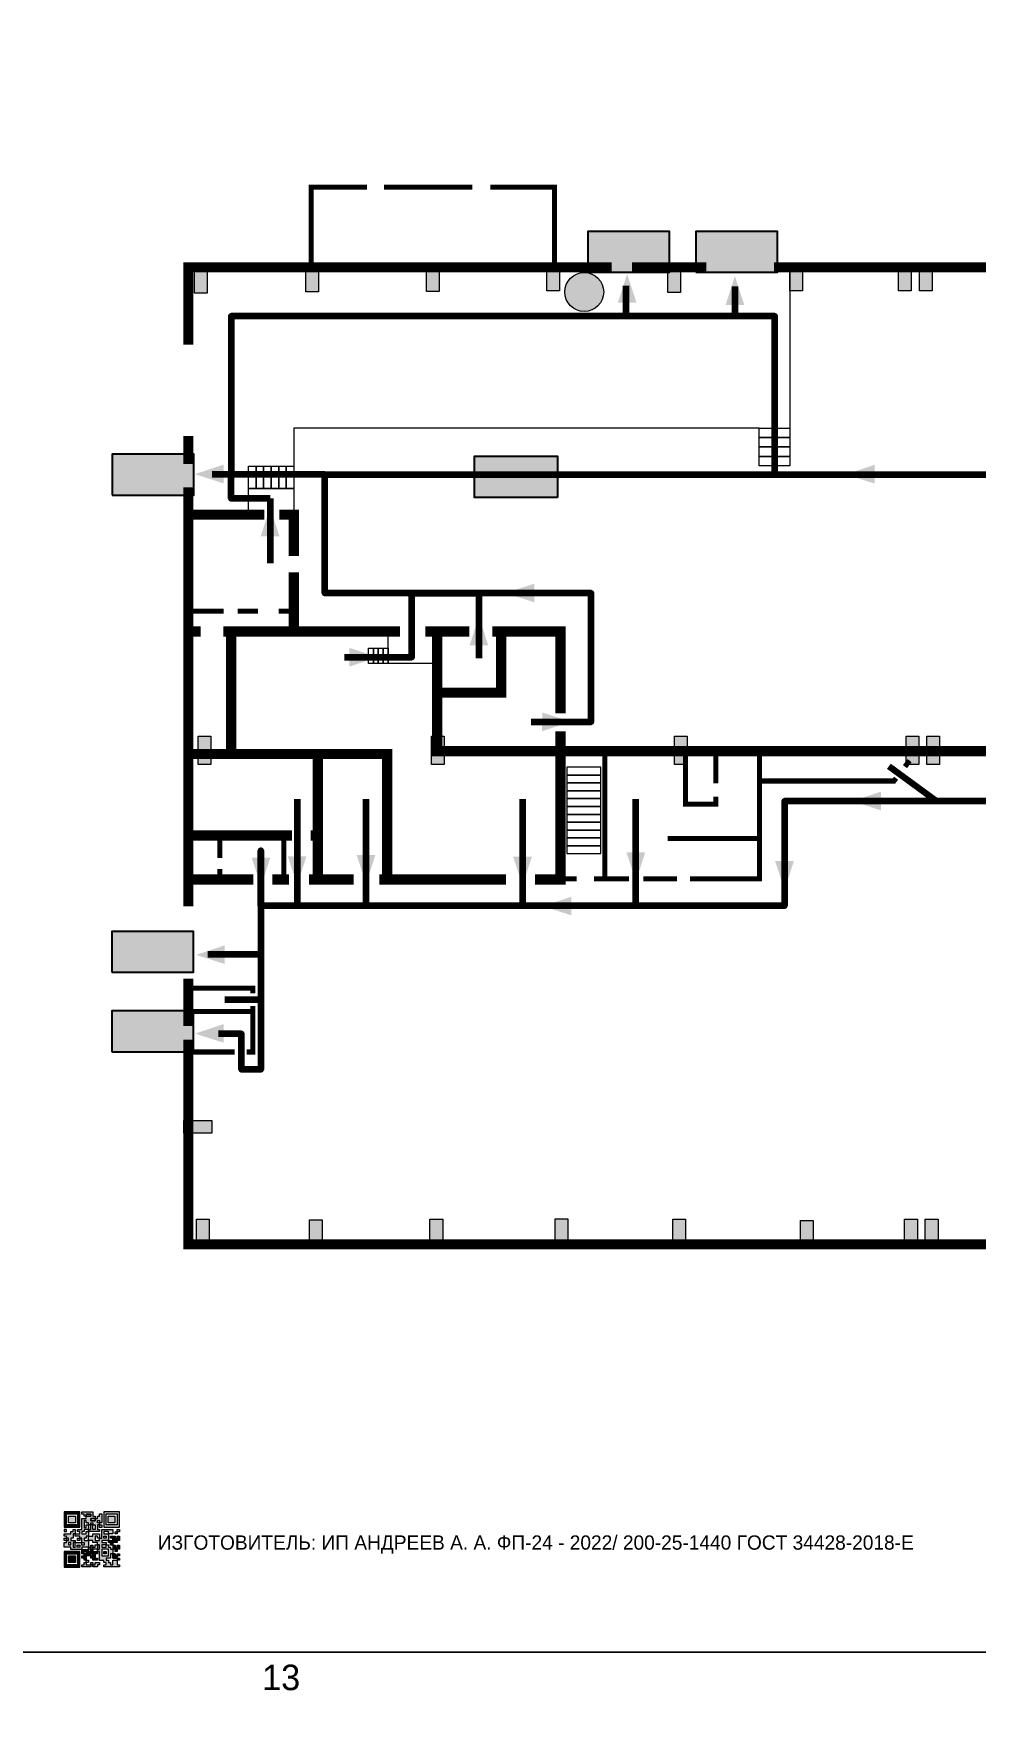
# Model space of a CAD drawing. Header units: millimetres. Extents: x 13810 to 67229, y 12374 to 21950.
# Drawn here: x 43594.5 to 43779, y 14931.7 to 15261.1 of the extents above; entities that cross this region are included whole.
import ezdxf

# ---------------------------------------------------------------- set-up
doc = ezdxf.new("R2010")
doc.units = ezdxf.units.MM
doc.layers.add('План_Штампы', color=7, linetype='Continuous')
doc.styles.add('обычный', font='arial.ttf')

# ---------------------------------------------------------------- blocks, each defined once
blk = doc.blocks.new('QR')
at = {"lineweight": 0}
h = blk.add_hatch(color=256, dxfattribs=at)
h.dxf.hatch_style = 1
h.paths.add_polyline_path([(9241.16, 2687.38), (9242.01, 2687.38), (9242.01, 2687.83), (9241.59, 2687.83), (9241.59, 2688.68), (9239.45, 2688.68), (9239.45, 2688.25), (9239.86, 2688.25), (9239.86, 2687.83), (9240.29, 2687.83), (9240.29, 2688.25), (9241.16, 2688.25), (9241.16, 2687.83), (9240.29, 2687.83), (9240.29, 2687.38), (9239.45, 2687.38), (9239.45, 2685.22), (9238.57, 2685.22), (9238.57, 2684.8), (9239.02, 2684.8), (9239.02, 2684.37), (9238.13, 2684.37), (9238.13, 2683.92), (9239.02, 2683.92), (9239.02, 2683.5), (9239.44, 2683.5), (9239.44, 2682.64), (9239.87, 2682.64), (9239.87, 2682.18), (9239.44, 2682.18), (9239.44, 2682.64), (9238.13, 2682.64), (9238.13, 2681.76), (9237.71, 2681.76), (9237.71, 2682.64), (9238.13, 2682.64), (9238.13, 2683.07), (9237.27, 2683.07), (9237.27, 2683.51), (9237.71, 2683.51), (9237.71, 2684.37), (9238.13, 2684.37), (9238.13, 2685.22), (9237.71, 2685.22), (9237.71, 2684.8), (9237.28, 2684.8), (9237.28, 2684.38), (9235.98, 2684.38), (9235.98, 2683.92), (9236.4, 2683.92), (9236.4, 2683.49), (9236.84, 2683.49), (9236.84, 2683.07), (9236.4, 2683.07), (9236.4, 2682.64), (9235.98, 2682.64), (9235.98, 2681.76), (9237.29, 2681.76), (9237.29, 2681.33), (9239.43, 2681.33), (9239.43, 2681.76), (9240.74, 2681.76), (9240.74, 2683.05), (9239.87, 2683.05), (9239.87, 2683.5), (9240.29, 2683.5), (9240.29, 2683.91), (9240.74, 2683.91), (9240.74, 2684.81), (9240.29, 2684.81), (9240.29, 2684.79), (9240.29, 2684.37), (9239.45, 2684.37), (9239.45, 2684.8), (9239.87, 2684.8), (9239.87, 2685.21), (9240.74, 2685.21), (9240.74, 2686.1), (9240.29, 2686.1), (9240.29, 2685.64), (9239.86, 2685.64), (9239.86, 2686.95), (9240.29, 2686.95), (9240.29, 2686.52), (9240.74, 2686.52), (9240.74, 2686.1), (9241.16, 2686.1), (9241.16, 2686.53), (9241.59, 2686.53), (9241.59, 2686.1), (9242.02, 2686.1), (9242.02, 2685.21), (9241.59, 2685.21), (9241.59, 2686.1), (9241.16, 2686.1), (9241.16, 2685.21), (9240.74, 2685.21), (9240.74, 2684.81), (9242.89, 2684.81), (9242.89, 2685.22), (9242.47, 2685.22), (9242.47, 2686.11), (9242.89, 2686.11), (9242.89, 2686.52), (9242.46, 2686.52), (9242.46, 2686.95), (9242.89, 2686.95), (9242.89, 2686.52), (9243.32, 2686.52), (9243.32, 2688.26), (9242.9, 2688.26), (9242.9, 2687.83), (9242.47, 2687.83), (9242.47, 2687.38), (9242.01, 2687.38), (9242.01, 2686.94), (9241.16, 2686.94)])
h.paths.add_polyline_path([(9239.02, 2682.18), (9239.02, 2681.76), (9238.54, 2681.76), (9238.54, 2682.18)], flags=16)
h.paths.add_polyline_path([(9237.27, 2682.65), (9237.27, 2682.19), (9236.83, 2682.19), (9236.83, 2682.65)], flags=16)
h = blk.add_hatch(color=256, dxfattribs=at)
h.dxf.hatch_style = 1
h.paths.add_polyline_path([(9238.15, 2687.83), (9236.83, 2687.83), (9236.83, 2686.52), (9238.15, 2686.52)], flags=0)
h.paths.add_polyline_path([(9239.01, 2685.65), (9239.01, 2688.68), (9235.98, 2688.68), (9235.98, 2685.65)])
h.paths.add_polyline_path([(9236.41, 2686.1), (9236.41, 2688.26), (9238.56, 2688.26), (9238.56, 2686.1)], flags=16)
h.paths.add_polyline_path([(9236.83, 2686.52), (9236.83, 2687.83), (9238.15, 2687.83), (9238.15, 2686.52)], flags=0)
h = blk.add_hatch(color=256, dxfattribs=at)
h.dxf.hatch_style = 1
h.paths.add_polyline_path([(9238.15, 2686.52), (9238.15, 2687.83), (9236.83, 2687.83), (9236.83, 2686.52)])
h.paths.add_polyline_path([(9245.91, 2686.52), (9245.91, 2687.83), (9244.59, 2687.83), (9244.59, 2686.52)], flags=0)
h.paths.add_polyline_path([(9246.77, 2685.65), (9246.77, 2688.68), (9243.74, 2688.68), (9243.74, 2685.65)])
h.paths.add_polyline_path([(9244.17, 2686.1), (9244.17, 2688.26), (9246.32, 2688.26), (9246.32, 2686.1)], flags=16)
h.paths.add_polyline_path([(9244.59, 2686.52), (9244.59, 2687.83), (9245.91, 2687.83), (9245.91, 2686.52)], flags=0)
h = blk.add_hatch(color=256, dxfattribs=at)
h.dxf.hatch_style = 1
h.paths.add_polyline_path([(9240.75, 2681.76), (9240.75, 2681.35), (9241.17, 2681.35), (9241.17, 2681.76)])
h.paths.add_polyline_path([(9241.6, 2682.18), (9241.17, 2682.18), (9241.17, 2681.76), (9241.6, 2681.76)])
h.paths.add_polyline_path([(9242.47, 2681.34), (9242.47, 2682.19), (9242.02, 2682.19), (9242.02, 2681.76), (9241.6, 2681.76), (9241.6, 2681.34)])
h.paths.add_polyline_path([(9239.87, 2678.3), (9239.44, 2678.3), (9239.44, 2677.89), (9241.17, 2677.89), (9241.17, 2678.3), (9240.28, 2678.3), (9240.28, 2678.73), (9239.87, 2678.73)])
h.paths.add_polyline_path([(9240.75, 2678.73), (9240.75, 2679.19), (9240.28, 2679.19), (9240.28, 2678.73)])
h.paths.add_polyline_path([(9241.6, 2678.73), (9241.17, 2678.73), (9241.17, 2678.3), (9241.6, 2678.3)])
h.paths.add_polyline_path([(9242.02, 2678.3), (9241.6, 2678.3), (9241.6, 2677.89), (9242.48, 2677.89), (9242.48, 2678.31), (9242.9, 2678.31), (9242.9, 2678.73), (9242.02, 2678.73)])
h.paths.add_polyline_path([(9246.36, 2684.37), (9246.36, 2684.79), (9245.93, 2684.79), (9245.93, 2684.37)])
h.paths.add_polyline_path([(9246.78, 2685.2), (9246.36, 2685.2), (9246.36, 2684.79), (9246.78, 2684.79)])
h.paths.add_polyline_path([(9245.91, 2687.83), (9244.59, 2687.83), (9244.59, 2686.52), (9245.91, 2686.52)])
h = blk.add_hatch(color=256, dxfattribs=at)
h.dxf.hatch_style = 1
h.paths.add_polyline_path([(9243.32, 2686.11), (9242.89, 2686.11), (9242.89, 2685.64), (9243.32, 2685.64)])
h.paths.add_polyline_path([(9239.02, 2683.07), (9239.02, 2683.5), (9238.56, 2683.5), (9238.56, 2683.07)])
h.paths.add_polyline_path([(9236.4, 2684.8), (9236.4, 2685.22), (9235.98, 2685.22), (9235.98, 2684.8)])
h.paths.add_polyline_path([(9236.4, 2683.07), (9236.4, 2683.49), (9235.98, 2683.49), (9235.98, 2683.07)])
h = blk.add_hatch(color=256, dxfattribs=at)
h.dxf.hatch_style = 1
h.paths.add_polyline_path([(9243.32, 2682.64), (9243.32, 2683.07), (9244.62, 2683.07), (9244.62, 2684.37), (9243.74, 2684.37), (9243.74, 2684.8), (9244.62, 2684.8), (9244.62, 2684.37), (9245.48, 2684.37), (9245.48, 2685.22), (9243.32, 2685.22), (9243.32, 2683.5), (9242.89, 2683.5), (9242.89, 2683.06), (9242.01, 2683.06), (9242.01, 2683.91), (9242.47, 2683.91), (9242.47, 2683.5), (9242.89, 2683.5), (9242.89, 2684.38), (9241.59, 2684.38), (9241.59, 2683.91), (9240.74, 2683.91), (9240.74, 2683.05), (9241.59, 2683.05), (9241.59, 2682.64), (9242.47, 2682.64), (9242.47, 2682.19), (9242.91, 2682.19), (9242.91, 2681.34), (9242.48, 2681.34), (9242.48, 2680.91), (9242.91, 2680.91), (9242.91, 2679.17), (9243.75, 2679.17), (9243.75, 2678.73), (9244.2, 2678.73), (9244.2, 2678.3), (9243.75, 2678.3), (9243.75, 2677.88), (9246.78, 2677.88), (9246.78, 2678.3), (9246.35, 2678.3), (9246.35, 2679.19), (9245.48, 2679.19), (9245.48, 2678.31), (9245.05, 2678.31), (9245.05, 2678.73), (9244.62, 2678.73), (9244.62, 2679.19), (9244.2, 2679.19), (9244.2, 2679.61), (9245.05, 2679.61), (9245.05, 2680.46), (9245.48, 2680.46), (9245.48, 2681.34), (9245.04, 2681.34), (9245.04, 2681.76), (9244.63, 2681.76), (9244.63, 2682.19), (9244.21, 2682.19), (9244.21, 2681.76), (9243.32, 2681.76), (9243.32, 2682.19), (9244.21, 2682.19), (9244.21, 2682.64)])
h.paths.add_polyline_path([(9243.75, 2683.49), (9243.75, 2683.92), (9244.21, 2683.92), (9244.21, 2683.49)], flags=16)
h.paths.add_polyline_path([(9243.32, 2681.34), (9244.63, 2681.34), (9244.63, 2680.04), (9243.32, 2680.04)], flags=16)
h.paths.add_polyline_path([(9243.76, 2680.89), (9244.18, 2680.89), (9244.18, 2680.48), (9243.76, 2680.48)], flags=0)
h = blk.add_hatch(color=256, dxfattribs=at)
h.dxf.hatch_style = 1
h.paths.add_polyline_path([(9235.98, 2680.9), (9235.98, 2677.86), (9239.02, 2677.86), (9239.02, 2680.9)])
h.paths.add_polyline_path([(9238.57, 2680.48), (9238.57, 2678.32), (9236.41, 2678.32), (9236.41, 2680.48)], flags=16)
h.paths.add_polyline_path([(9238.15, 2680.05), (9238.15, 2678.74), (9236.83, 2678.74), (9236.83, 2680.05)], flags=0)
h = blk.add_hatch(color=256, dxfattribs=at)
h.dxf.hatch_style = 1
h.paths.add_polyline_path([(9242.02, 2680.46), (9242.48, 2680.46), (9242.48, 2680.91), (9241.58, 2680.91), (9241.58, 2681.35), (9241.17, 2681.35), (9241.17, 2680.91), (9240.75, 2680.91), (9240.75, 2681.33), (9239.43, 2681.33), (9239.43, 2680.46), (9239.86, 2680.46), (9239.86, 2680.92), (9240.3, 2680.92), (9240.3, 2680.46), (9239.86, 2680.46), (9239.86, 2680.04), (9239.44, 2680.04), (9239.44, 2679.62), (9239.86, 2679.62), (9239.86, 2679.19), (9240.29, 2679.19), (9240.29, 2680.03), (9241.18, 2680.03), (9241.18, 2680.47), (9241.6, 2680.47), (9241.6, 2680.03), (9241.18, 2680.03), (9241.18, 2679.61), (9241.6, 2679.61), (9241.6, 2679.19), (9242.47, 2679.19), (9242.47, 2679.6), (9242.02, 2679.6)])
h = blk.add_hatch(color=256, dxfattribs=at)
h.dxf.hatch_style = 1
h.paths.add_polyline_path([(9244.18, 2680.48), (9244.18, 2680.89), (9243.76, 2680.89), (9243.76, 2680.48)])
h = blk.add_hatch(color=256, dxfattribs=at)
h.dxf.hatch_style = 1
h.paths.add_polyline_path([(9246.36, 2683.07), (9246.78, 2683.07), (9246.78, 2683.92), (9246.36, 2683.92), (9246.36, 2683.49), (9245.92, 2683.49), (9245.92, 2683.92), (9245.06, 2683.92), (9245.06, 2683.49), (9245.48, 2683.49), (9245.48, 2683.07), (9244.62, 2683.07), (9244.62, 2682.65), (9245.05, 2682.65), (9245.05, 2682.18), (9245.48, 2682.18), (9245.48, 2682.65), (9246.36, 2682.65)])
h.paths.add_polyline_path([(9246.78, 2682.18), (9246.36, 2682.18), (9246.36, 2681.75), (9245.92, 2681.75), (9245.92, 2682.18), (9245.48, 2682.18), (9245.48, 2681.34), (9245.48, 2681.34), (9245.94, 2681.34), (9245.94, 2680.91), (9246.36, 2680.91), (9246.36, 2681.34), (9246.78, 2681.34)])
h = blk.add_hatch(color=256, dxfattribs=at)
h.dxf.hatch_style = 1
h.paths.add_polyline_path([(9238.15, 2680.05), (9236.83, 2680.05), (9236.83, 2678.74), (9238.15, 2678.74)])
h = blk.add_hatch(color=256, dxfattribs=at)
h.dxf.hatch_style = 1
h.paths.add_polyline_path([(9245.93, 2680.04), (9245.93, 2680.46), (9245.48, 2680.46), (9245.48, 2679.62), (9246.35, 2679.62), (9246.35, 2680.04)])
h.paths.add_polyline_path([(9246.78, 2680.04), (9246.78, 2680.46), (9246.35, 2680.46), (9246.35, 2680.04)])
h.paths.add_polyline_path([(9246.78, 2679.18), (9246.78, 2679.62), (9246.35, 2679.62), (9246.35, 2679.18)])
for points in [[(9237.71, 2685.22), (9238.13, 2685.22), (9238.13, 2684.37), (9237.71, 2684.37), (9237.71, 2683.51), (9237.27, 2683.51), (9237.27, 2683.07), (9238.13, 2683.07), (9238.13, 2682.64), (9237.71, 2682.64), (9237.71, 2681.76), (9238.13, 2681.76), (9238.13, 2682.64), (9239.44, 2682.64), (9239.44, 2683.5), (9239.02, 2683.5), (9239.02, 2683.07), (9238.56, 2683.07), (9238.56, 2683.5), (9239.02, 2683.5), (9239.02, 2683.92), (9238.13, 2683.92), (9238.13, 2684.37), (9239.02, 2684.37), (9239.02, 2684.8), (9238.57, 2684.8), (9238.57, 2685.22), (9239.45, 2685.22), (9239.45, 2687.38), (9240.29, 2687.38), (9240.29, 2687.83), (9239.86, 2687.83), (9239.86, 2688.25), (9239.45, 2688.25), (9239.45, 2688.68), (9241.59, 2688.68), (9241.59, 2687.83), (9242.01, 2687.83), (9242.01, 2687.38), (9242.47, 2687.38), (9242.47, 2687.83), (9242.9, 2687.83), (9242.9, 2688.26), (9243.32, 2688.26), (9243.32, 2686.52), (9242.89, 2686.52), (9242.89, 2686.11), (9243.32, 2686.11), (9243.32, 2685.64), (9242.89, 2685.64), (9242.89, 2686.11), (9242.47, 2686.11), (9242.47, 2685.22), (9242.89, 2685.22), (9242.89, 2684.81), (9240.74, 2684.81), (9240.74, 2683.91), (9241.59, 2683.91), (9241.59, 2684.38), (9242.89, 2684.38), (9242.89, 2683.5), (9242.47, 2683.5), (9242.47, 2683.91), (9242.01, 2683.91), (9242.01, 2683.06), (9242.89, 2683.06), (9242.89, 2683.5), (9243.32, 2683.5), (9243.32, 2685.22), (9245.48, 2685.22), (9245.48, 2684.37), (9244.62, 2684.37), (9244.62, 2683.07), (9245.48, 2683.07), (9245.48, 2683.49), (9245.06, 2683.49), (9245.06, 2683.92), (9245.92, 2683.92), (9245.92, 2683.49), (9246.36, 2683.49), (9246.36, 2683.92), (9246.78, 2683.92), (9246.78, 2683.07), (9246.36, 2683.07), (9246.36, 2682.65), (9245.48, 2682.65), (9245.48, 2682.18), (9245.92, 2682.18), (9245.92, 2681.75), (9246.36, 2681.75), (9246.36, 2682.18), (9246.78, 2682.18), (9246.78, 2681.34), (9246.36, 2681.34), (9246.36, 2680.91), (9245.94, 2680.91), (9245.94, 2681.34), (9245.48, 2681.34), (9245.48, 2680.46), (9245.93, 2680.46), (9245.93, 2680.04), (9246.35, 2680.04), (9246.35, 2680.46), (9246.78, 2680.46), (9246.78, 2680.04), (9246.78, 2680.04), (9246.35, 2680.04), (9246.35, 2679.62), (9246.78, 2679.62), (9246.78, 2679.18), (9246.35, 2679.18), (9246.35, 2678.3), (9246.78, 2678.3), (9246.78, 2677.88), (9243.75, 2677.88), (9243.75, 2678.3), (9244.2, 2678.3), (9244.2, 2678.73), (9243.75, 2678.73), (9243.75, 2679.17), (9242.91, 2679.17), (9242.91, 2680.91), (9242.48, 2680.91), (9242.48, 2680.46), (9242.02, 2680.46), (9242.02, 2679.6), (9242.47, 2679.6), (9242.47, 2679.19), (9241.6, 2679.19), (9241.6, 2679.61), (9241.18, 2679.61), (9241.18, 2680.03), (9240.29, 2680.03), (9240.29, 2679.19), (9240.75, 2679.19), (9240.75, 2678.73), (9240.28, 2678.73), (9240.28, 2678.3), (9241.17, 2678.3), (9241.17, 2678.73), (9241.6, 2678.73), (9241.6, 2678.3), (9242.02, 2678.3), (9242.02, 2678.73), (9242.9, 2678.73), (9242.9, 2678.31), (9242.48, 2678.31), (9242.48, 2677.89), (9241.6, 2677.89), (9241.6, 2678.3), (9241.17, 2678.3), (9241.17, 2677.89), (9239.44, 2677.89), (9239.44, 2678.3), (9239.87, 2678.3), (9239.87, 2678.73), (9240.28, 2678.73), (9240.28, 2679.19), (9240.29, 2679.19), (9239.86, 2679.19), (9239.86, 2679.62), (9239.44, 2679.62), (9239.44, 2680.04), (9239.86, 2680.04), (9239.86, 2680.46), (9239.43, 2680.46), (9239.43, 2681.33), (9237.29, 2681.33), (9237.29, 2681.76), (9235.98, 2681.76), (9235.98, 2682.64), (9236.4, 2682.64), (9236.4, 2683.07), (9235.98, 2683.07), (9235.98, 2683.49), (9236.4, 2683.49), (9236.4, 2683.92), (9235.98, 2683.92), (9235.98, 2684.38), (9237.28, 2684.38), (9237.28, 2684.8), (9237.71, 2684.8), (9237.71, 2685.22), (9237.92, 2685.22)], [(9240.74, 2685.21), (9239.87, 2685.21), (9239.87, 2684.8), (9239.45, 2684.8), (9239.45, 2684.37), (9240.29, 2684.37), (9240.29, 2684.79), (9240.29, 2684.81), (9240.74, 2684.81), (9240.74, 2685.21), (9239.87, 2685.21)], [(9240.74, 2686.1), (9240.74, 2686.52), (9240.29, 2686.52), (9240.29, 2686.95), (9239.86, 2686.95), (9239.86, 2685.64), (9240.29, 2685.64), (9240.29, 2686.1), (9240.74, 2686.1), (9240.74, 2686.52)], [(9244.62, 2684.37), (9244.62, 2684.8), (9243.74, 2684.8), (9243.74, 2684.37), (9244.62, 2684.37)], [(9240.74, 2683.05), (9240.74, 2681.76), (9239.43, 2681.76), (9239.43, 2681.33), (9240.75, 2681.33), (9240.75, 2681.35), (9240.75, 2680.91), (9241.17, 2680.91), (9241.17, 2681.35), (9241.58, 2681.35), (9241.58, 2680.91), (9242.48, 2680.91), (9242.48, 2681.34), (9242.91, 2681.34), (9242.91, 2682.19), (9242.47, 2682.19), (9242.47, 2682.64), (9241.59, 2682.64), (9241.59, 2683.05), (9240.74, 2683.05)], [(9239.86, 2680.46), (9239.86, 2680.92), (9240.3, 2680.92), (9240.3, 2680.46), (9239.86, 2680.46)], [(9240.74, 2683.91), (9240.29, 2683.91), (9240.29, 2683.5), (9239.87, 2683.5), (9239.87, 2683.05), (9240.74, 2683.05), (9240.74, 2683.91)], [(9241.6, 2681.76), (9242.02, 2681.76), (9242.02, 2682.19), (9242.47, 2682.19), (9242.47, 2681.34), (9241.6, 2681.34), (9241.6, 2681.76)], [(9244.62, 2683.07), (9243.32, 2683.07), (9243.32, 2682.64), (9244.21, 2682.64), (9244.21, 2682.19), (9243.32, 2682.19), (9243.32, 2681.76), (9244.21, 2681.76), (9244.21, 2682.19), (9244.63, 2682.19), (9244.63, 2681.76), (9245.04, 2681.76), (9245.04, 2681.34), (9245.48, 2681.34)], [(9245.48, 2682.18), (9245.05, 2682.18), (9245.05, 2682.65), (9244.62, 2682.65), (9244.62, 2683.07)], [(9245.48, 2682.18), (9245.48, 2681.34)], [(9245.48, 2680.46), (9245.05, 2680.46), (9245.05, 2679.61), (9244.2, 2679.61), (9244.2, 2679.19), (9244.62, 2679.19), (9244.62, 2678.73), (9245.05, 2678.73), (9245.05, 2678.31), (9245.48, 2678.31), (9245.48, 2679.19), (9246.35, 2679.19), (9246.35, 2679.07)], [(9246.35, 2679.62), (9245.48, 2679.62), (9245.48, 2680.46)], [(9245.48, 2680.46), (9245.48, 2679.62), (9246.35, 2679.62), (9246.35, 2680.04), (9245.93, 2680.04), (9245.93, 2680.46), (9245.48, 2680.46), (9245.48, 2679.62)], [(9246.35, 2679.62), (9246.35, 2679.18)]]:
    blk.add_lwpolyline(points, dxfattribs=at)
for points in [[(9235.98, 2685.65), (9239.01, 2685.65), (9239.01, 2688.68), (9235.98, 2688.68)], [(9236.41, 2688.26), (9238.56, 2688.26), (9238.56, 2686.1), (9236.41, 2686.1)], [(9236.83, 2687.83), (9238.15, 2687.83), (9238.15, 2686.52), (9236.83, 2686.52)], [(9240.29, 2687.83), (9241.16, 2687.83), (9241.16, 2688.25), (9240.29, 2688.25)], [(9240.29, 2688.25), (9241.16, 2688.25), (9241.16, 2687.83), (9240.29, 2687.83)], [(9242.01, 2687.38), (9241.16, 2687.38), (9241.16, 2686.94), (9242.01, 2686.94)], [(9241.16, 2687.38), (9242.01, 2687.38), (9242.01, 2686.94), (9241.16, 2686.94)], [(9243.74, 2685.65), (9246.77, 2685.65), (9246.77, 2688.68), (9243.74, 2688.68)], [(9244.17, 2688.26), (9246.32, 2688.26), (9246.32, 2686.1), (9244.17, 2686.1)], [(9244.59, 2687.83), (9245.91, 2687.83), (9245.91, 2686.52), (9244.59, 2686.52)], [(9235.98, 2684.8), (9236.4, 2684.8), (9236.4, 2685.22), (9235.98, 2685.22)], [(9241.16, 2686.1), (9240.74, 2686.1), (9240.74, 2685.21), (9241.16, 2685.21)], [(9241.16, 2686.53), (9241.59, 2686.53), (9241.59, 2686.1), (9241.16, 2686.1)], [(9241.59, 2686.1), (9242.02, 2686.1), (9242.02, 2685.21), (9241.59, 2685.21)], [(9242.89, 2686.52), (9242.46, 2686.52), (9242.46, 2686.95), (9242.89, 2686.95)], [(9245.93, 2684.79), (9246.36, 2684.79), (9246.36, 2684.37), (9245.93, 2684.37)], [(9246.36, 2685.2), (9246.78, 2685.2), (9246.78, 2684.79), (9246.36, 2684.79)], [(9235.98, 2677.86), (9239.02, 2677.86), (9239.02, 2680.9), (9235.98, 2680.9)], [(9236.4, 2683.07), (9236.84, 2683.07), (9236.84, 2683.49), (9236.4, 2683.49)], [(9236.83, 2682.19), (9237.27, 2682.19), (9237.27, 2682.65), (9236.83, 2682.65)], [(9238.54, 2682.18), (9239.02, 2682.18), (9239.02, 2681.76), (9238.54, 2681.76)], [(9239.44, 2682.64), (9239.87, 2682.64), (9239.87, 2682.18), (9239.44, 2682.18)], [(9240.75, 2681.76), (9241.17, 2681.76), (9241.17, 2681.35), (9240.75, 2681.35)], [(9241.17, 2682.18), (9241.6, 2682.18), (9241.6, 2681.76), (9241.17, 2681.76)], [(9243.32, 2680.04), (9244.63, 2680.04), (9244.63, 2681.34), (9243.32, 2681.34)], [(9243.75, 2683.92), (9244.21, 2683.92), (9244.21, 2683.49), (9243.75, 2683.49)], [(9243.76, 2680.89), (9244.18, 2680.89), (9244.18, 2680.48), (9243.76, 2680.48)], [(9236.41, 2680.48), (9238.57, 2680.48), (9238.57, 2678.32), (9236.41, 2678.32)], [(9236.83, 2680.05), (9238.15, 2680.05), (9238.15, 2678.74), (9236.83, 2678.74)], [(9241.18, 2680.03), (9241.6, 2680.03), (9241.6, 2680.47), (9241.18, 2680.47)]]:
    blk.add_lwpolyline(points, close=True, dxfattribs=at)
blk = doc.blocks.new('A$C7B4425F7')
at = {"true_color": 0xffffff}
blk.add_hatch(color=7, dxfattribs=at).paths.add_polyline_path([(0, 0), (-16, 0), (-16, -8), (0, -8)])
h = blk.add_hatch(color=126)
h.paths.add_polyline_path([(-0.2, -0.2), (-15.8, -0.2), (-15.8, -7.8), (-0.2, -7.8)])
h.paths.add_polyline_path([(-11.76, -2.03), (-11.76, -3.66), (-11.17, -3.66, -0.568275), (-11.17, -6.18), (-12.58, -6.18), (-12.58, -2.03)], flags=16)
h.paths.add_polyline_path([(-13.33, -4.12, -0.495768), (-13.59, -6.18), (-15.03, -6.18), (-15.03, -2.03), (-13.59, -2.03, -0.487973)], flags=16)
h.paths.add_polyline_path([(-10.25, -2.03), (-9.48, -2.03), (-9.48, -6.18), (-10.25, -6.18)], flags=16)
h.paths.add_polyline_path([(-13.84, -3.69), (-14.24, -3.69), (-14.24, -3.03), (-13.9, -3.03, -0.692621)], flags=0)
h.paths.add_polyline_path([(-9.15, -2.03), (-8.4, -2.03), (-8.04, -3.07), (-7.68, -2.03), (-6.93, -2.03), (-7.64, -4.1), (-6.93, -6.18), (-7.68, -6.18), (-8.04, -5.14), (-8.4, -6.18), (-9.15, -6.18), (-8.44, -4.1)], flags=16)
h.paths.add_polyline_path([(-11.76, -4.46), (-11.42, -4.46, -0.692621), (-11.36, -5.12), (-11.76, -5.12)], flags=0)
h.paths.add_polyline_path([(-13.9, -5.2), (-14.24, -5.2), (-14.24, -4.55), (-13.84, -4.55, -0.708038)], flags=0)
edge = h.paths.add_edge_path(flags=16)
edge.add_ellipse((-5.51, -4.08), major_axis=(0, 2.05), ratio=0.586184, start_angle=0, end_angle=360)
edge = h.paths.add_edge_path(flags=0)
edge.add_ellipse((-5.51, -4.08), major_axis=(0, 1.14), ratio=0.454828, start_angle=0, end_angle=360)
h.paths.add_polyline_path([(-4.13, -4.96, 0.377264), (-3.48, -4.52, 0.0555), (-3.16, -2.03), (-1.66, -2.03), (-1.66, -4.96), (-0.96, -4.96), (-0.96, -7.01), (-1.75, -7.01), (-1.75, -6.18), (-3.3, -6.18), (-3.3, -7.02), (-4.13, -7.02)], flags=16)
h.paths.add_polyline_path([(-2.73, -2.91), (-2.28, -2.91), (-2.28, -4.96), (-3.05, -4.96, 0.079136)], flags=0)
at = {"color": 126}
blk.add_lwpolyline([(-16, -8), (0, -8), (0, 0), (-16, 0)], close=True, dxfattribs=at)
blk = doc.blocks.new('A$C7B8C2D5B')
at = {"lineweight": 0}
h = blk.add_hatch(color=5, dxfattribs=at)
h.dxf.hatch_style = 1
h.paths.add_polyline_path([(1.4, -3.02, 1), (-2.11, -3.02, 1)])
at = {"color": 5, "lineweight": 0}
blk.add_circle((-0.36, -3.02), 1.75, dxfattribs=at)
blk = doc.blocks.new('A$C32E8229D')
at = {"true_color": 0xffffff}
blk.add_hatch(color=7, dxfattribs=at).paths.add_polyline_path([(0, 0), (0, -8), (16, -8), (16, 0)])
h = blk.add_hatch(color=126)
h.paths.add_polyline_path([(0.2, -0.2), (15.8, -0.2), (15.8, -7.8), (0.2, -7.8)])
h.paths.add_polyline_path([(13.49, -2.05), (12.08, -2.05), (11.37, -2.63, 0.162397), (11.29, -2.84), (11.29, -3.63), (10.35, -3.63), (10.35, -4.05), (11.68, -4.05), (11.68, -3.48), (12.26, -4.28), (11.29, -5.1), (11.29, -6.78), (11.85, -6.78), (11.85, -5.44), (12.8, -4.64), (12.8, -5.94), (14.46, -5.94), (14.46, -5.39), (13.45, -5.39), (13.45, -3.97), (12.46, -2.59), (13.15, -2.59), (13.69, -3.34), (14.18, -3)], flags=16)
h.paths.add_polyline_path([(10.74, -1.82, 1), (11.8, -1.82, 1)], flags=16)
h.paths.add_polyline_path([(9.39, -3.59), (5.99, -3.59), (6.56, -3.03), (5.91, -3.03), (5.1, -3.83), (5.91, -4.64), (6.56, -4.64), (5.99, -4.09), (9.39, -4.09)], flags=16)
h.paths.add_polyline_path([(4.29, -1.08), (1.72, -1.08), (1.72, -6.6), (4.29, -6.6)], flags=16)
at = {"color": 126}
blk.add_lwpolyline([(16, -8), (0, -8), (0, 0), (16, 0)], close=True, dxfattribs=at)

msp = doc.modelspace()

# ---------------------------------------------------------------- hatches: boundary and pattern name
at = {"lineweight": 0}
h = msp.add_hatch(color=256, dxfattribs=at)
h.dxf.hatch_style = 1
h.paths.add_polyline_path([(43625.99, 15210.24), (43628.48, 15210.24), (43628.48, 15215.74), (43625.99, 15215.74)])
h = msp.add_hatch(color=256, dxfattribs=at)
h.dxf.hatch_style = 1
h.paths.add_polyline_path([(43647.84, 15210.48), (43650.33, 15210.48), (43650.33, 15215.98), (43647.84, 15215.98)])
h = msp.add_hatch(color=256, dxfattribs=at)
h.dxf.hatch_style = 1
h.paths.add_polyline_path([(43671.48, 15210.53), (43673.97, 15210.53), (43673.97, 15216.03), (43671.48, 15216.03)])
h = msp.add_hatch(color=256, dxfattribs=at)
h.dxf.hatch_style = 1
h.paths.add_polyline_path([(43695.04, 15210.67), (43697.53, 15210.67), (43697.53, 15216.17), (43695.04, 15216.17)])
h = msp.add_hatch(color=256, dxfattribs=at)
h.dxf.hatch_style = 1
h.paths.add_polyline_path([(43718.72, 15210.37), (43721.21, 15210.37), (43721.21, 15215.87), (43718.72, 15215.87)])
h = msp.add_hatch(color=256, dxfattribs=at)
h.dxf.hatch_style = 1
h.paths.add_polyline_path([(43742.62, 15210.7), (43745.11, 15210.7), (43745.11, 15216.19), (43742.62, 15216.19)])
h = msp.add_hatch(color=256, dxfattribs=at)
h.dxf.hatch_style = 1
h.paths.add_polyline_path([(43763.91, 15210.66), (43766.4, 15210.66), (43766.4, 15216.15), (43763.91, 15216.15)])
h = msp.add_hatch(color=256, dxfattribs=at)
h.dxf.hatch_style = 1
h.paths.add_polyline_path([(43768.02, 15210.67), (43770.51, 15210.67), (43770.51, 15216.17), (43768.02, 15216.17)])
h = msp.add_hatch(color=256, dxfattribs=at)
h.dxf.hatch_style = 1
h.paths.add_polyline_path([(43626.72, 15117.97), (43629.21, 15117.97), (43629.21, 15123.47), (43626.72, 15123.47)])
h = msp.add_hatch(color=256, dxfattribs=at)
h.dxf.hatch_style = 1
h.paths.add_polyline_path([(43672.44, 15117.97), (43674.93, 15117.97), (43674.93, 15123.47), (43672.44, 15123.47)])
h = msp.add_hatch(color=256, dxfattribs=at)
h.dxf.hatch_style = 1
h.paths.add_polyline_path([(43720.01, 15117.97), (43722.5, 15117.97), (43722.5, 15123.47), (43720.01, 15123.47)])
h = msp.add_hatch(color=256, dxfattribs=at)
h.dxf.hatch_style = 1
h.paths.add_polyline_path([(43765.42, 15117.97), (43767.91, 15117.97), (43767.91, 15123.47), (43765.42, 15123.47)])
h = msp.add_hatch(color=256, dxfattribs=at)
h.dxf.hatch_style = 1
h.paths.add_polyline_path([(43769.47, 15117.97), (43771.96, 15117.97), (43771.96, 15123.47), (43769.47, 15123.47)])
h = msp.add_hatch(color=256, dxfattribs=at)
h.dxf.hatch_style = 1
h.paths.add_polyline_path([(43623.93, 15048.21), (43623.93, 15045.72), (43629.43, 15045.72), (43629.43, 15048.21)])
h = msp.add_hatch(color=256, dxfattribs=at)
h.dxf.hatch_style = 1
h.paths.add_polyline_path([(43626.42, 15023.41), (43628.91, 15023.41), (43628.91, 15028.91), (43626.42, 15028.91)])
h = msp.add_hatch(color=256, dxfattribs=at)
h.dxf.hatch_style = 1
h.paths.add_polyline_path([(43648.51, 15023.27), (43651, 15023.27), (43651, 15028.77), (43648.51, 15028.77)])
h = msp.add_hatch(color=256, dxfattribs=at)
h.dxf.hatch_style = 1
h.paths.add_polyline_path([(43672.14, 15023.41), (43674.63, 15023.41), (43674.63, 15028.91), (43672.14, 15028.91)])
h = msp.add_hatch(color=256, dxfattribs=at)
h.dxf.hatch_style = 1
h.paths.add_polyline_path([(43696.64, 15023.46), (43699.13, 15023.46), (43699.13, 15028.95), (43696.64, 15028.95)])
h = msp.add_hatch(color=256, dxfattribs=at)
h.dxf.hatch_style = 1
h.paths.add_polyline_path([(43719.71, 15023.41), (43722.2, 15023.41), (43722.2, 15028.91), (43719.71, 15028.91)])
h = msp.add_hatch(color=256, dxfattribs=at)
h.dxf.hatch_style = 1
h.paths.add_polyline_path([(43744.7, 15023.12), (43747.19, 15023.12), (43747.19, 15028.62), (43744.7, 15028.62)])
h = msp.add_hatch(color=256, dxfattribs=at)
h.dxf.hatch_style = 1
h.paths.add_polyline_path([(43765.12, 15023.41), (43767.61, 15023.41), (43767.61, 15028.91), (43765.12, 15028.91)])
h = msp.add_hatch(color=256, dxfattribs=at)
h.dxf.hatch_style = 1
h.paths.add_polyline_path([(43769.17, 15023.41), (43771.66, 15023.41), (43771.66, 15028.91), (43769.17, 15028.91)])

# ---------------------------------------------------------------- linework, layer by layer
at = {"color": 126, "lineweight": 0, "true_color": 0x008754}
for points in [[(43578.76, 15339.12), (44178.76, 15339.12), (44178.76, 14944.12), (43578.76, 14944.12)], [(43578.76, 15339.12), (44178.76, 15339.12), (44178.76, 14944.12), (43578.76, 14944.12)], [(43578.76, 15339.12), (44178.76, 15339.12), (44178.76, 14944.12), (43578.76, 14944.12)], [(43578.76, 15339.12), (44178.76, 15339.12), (44178.76, 14944.12), (43578.76, 14944.12)], [(43578.76, 14944.12), (44178.76, 14944.12), (44178.76, 14549.12), (43578.76, 14549.12)], [(43578.76, 14944.12), (44178.76, 14944.12), (44178.76, 14549.12), (43578.76, 14549.12)], [(43578.76, 14944.12), (44178.76, 14944.12), (44178.76, 14549.12), (43578.76, 14549.12)], [(43578.76, 14944.12), (44178.76, 14944.12), (44178.76, 14549.12), (43578.76, 14549.12)]]:
    msp.add_lwpolyline(points, close=True, dxfattribs=at)
at = {"lineweight": 0}
for points, const_width in [([(43659.81, 15230.99), (43648.88, 15230.99), (43648.88, 15215.19)], 1), ([(43680.42, 15230.99), (43663.16, 15230.99)], 1), ([(43696.52, 15215.23), (43696.52, 15230.99), (43683.94, 15230.99)], 1), ([(43707.72, 15215.3), (43624.81, 15215.3), (43624.81, 15200.13)], 2), ([(43726.26, 15215.3), (43711.69, 15215.3)], 2), ([(43950.26, 15215.3), (43739.51, 15215.3)], 2), ([(43624.81, 15182.29), (43624.81, 15176.77)], 2), ([(43624.81, 15172.24), (43624.81, 15090.16)], 2), ([(43624.81, 15166.85), (43639.66, 15166.85)], 2), ([(43645.48, 15158.78), (43645.48, 15166.85), (43642.61, 15166.85)], 2), ([(43645.48, 15143.99), (43645.48, 15155.6)], 2), ([(43631.74, 15147.95), (43624.81, 15147.95)], 1), ([(43638.45, 15147.95), (43634.5, 15147.95)], 1), ([(43645.48, 15147.95), (43642.53, 15147.95)], 1), ([(43624.81, 15143.99), (43627.23, 15143.99)], 2), ([(43666.27, 15143.99), (43631.65, 15143.99)], 2), ([(43633.2, 15143.99), (43633.2, 15119.99)], 2), ([(43679.82, 15143.99), (43671.2, 15143.99)], 2), ([(43673.53, 15143.99), (43673.53, 15120.53), (43697.7, 15120.53)], 2), ([(43686.08, 15143.99), (43686.08, 15132), (43673.53, 15132)], 2), ([(43697.7, 15127.97), (43697.7, 15143.99), (43684.34, 15143.99)], 2), ([(43841.2, 15114.99), (43841.2, 15120.53), (43697.7, 15120.53), (43697.7, 15124.44), (43697.7, 15095.4), (43692.68, 15095.4)], 2), ([(43663.77, 15095.4), (43663.77, 15119.99), (43624.81, 15119.99)], 2), ([(43650.17, 15095.4), (43650.17, 15119.99)], 2), ([(43706.41, 15095.55), (43706.41, 15119.99)], 1), ([(43728.13, 15111.66), (43728.13, 15110.19), (43722.21, 15110.19), (43722.21, 15120.03)], 1), ([(43763.44, 15115.25), (43763.03, 15114.71), (43736.67, 15114.71), (43736.67, 15120.3), (43736.67, 15095.55), (43723.1, 15095.55)], 1), ([(43728.13, 15114.27), (43728.13, 15120.29)], 1), ([(43766.08, 15118.7), (43765.18, 15117.52)], 1), ([(43645.08, 15104.04), (43624.81, 15104.04)], 2), ([(43630.98, 15104.04), (43630.98, 15099.62)], 1), ([(43643.52, 15095.4), (43643.52, 15104.04)], 1), ([(43650.17, 15104.04), (43648.77, 15104.04)], 2), ([(43736.53, 15103.45), (43718.73, 15103.45)], 1), ([(43637.51, 15095.4), (43624.81, 15095.4)], 2), ([(43630.98, 15095.4), (43630.98, 15097.5)], 1), ([(43644.53, 15095.4), (43641.25, 15095.4)], 2), ([(43657.21, 15095.4), (43648.44, 15095.4)], 2), ([(43687.02, 15095.4), (43662.24, 15095.4)], 2), ([(43700.89, 15095.55), (43695.98, 15095.55)], 1), ([(43711.14, 15095.55), (43704.24, 15095.55)], 1), ([(43720.51, 15095.55), (43713.93, 15095.55)], 1), ([(43624.81, 15075.99), (43624.81, 15066.72)], 2), ([(43625.26, 15074.15), (43637.42, 15074.15), (43637.42, 15073.15)], 1), ([(43637.42, 15069.57), (43624.57, 15069.57)], 1), ([(43637.42, 15070.67), (43637.42, 15061.65), (43636.25, 15061.65)], 1), ([(43624.81, 15064.04), (43624.81, 15023.99), (43951.25, 15023.99)], 2), ([(43633.9, 15061.65), (43625.05, 15061.65)], 1)]:
    msp.add_lwpolyline(points, dxfattribs=dict(at, const_width=const_width))
for points in [[(43628.48, 15210.24), (43625.99, 15210.24), (43625.99, 15215.74), (43628.48, 15215.74)], [(43650.33, 15210.48), (43647.84, 15210.48), (43647.84, 15215.98), (43650.33, 15215.98)], [(43673.97, 15210.53), (43671.48, 15210.53), (43671.48, 15216.03), (43673.97, 15216.03)], [(43697.53, 15210.67), (43695.04, 15210.67), (43695.04, 15216.17), (43697.53, 15216.17)], [(43721.21, 15210.37), (43718.72, 15210.37), (43718.72, 15215.87), (43721.21, 15215.87)], [(43745.11, 15210.7), (43742.62, 15210.7), (43742.62, 15216.19), (43745.11, 15216.19)], [(43766.4, 15210.66), (43763.91, 15210.66), (43763.91, 15216.15), (43766.4, 15216.15)], [(43770.51, 15210.67), (43768.02, 15210.67), (43768.02, 15216.17), (43770.51, 15216.17)], [(43736.59, 15183.79), (43742.62, 15183.79), (43742.62, 15181.95), (43736.59, 15181.95)], [(43736.59, 15181.95), (43742.62, 15181.95), (43742.62, 15180.12), (43736.59, 15180.12)], [(43736.59, 15180.12), (43742.62, 15180.12), (43742.62, 15178.28), (43736.59, 15178.28)], [(43736.59, 15178.28), (43742.62, 15178.28), (43742.62, 15176.44), (43736.59, 15176.44)], [(43638.06, 15172), (43636.58, 15172), (43636.58, 15176.35), (43638.06, 15176.35)], [(43639.54, 15172), (43638.06, 15172), (43638.06, 15176.35), (43639.54, 15176.35)], [(43641.03, 15172), (43639.54, 15172), (43639.54, 15176.35), (43641.03, 15176.35)], [(43642.51, 15172), (43641.03, 15172), (43641.03, 15176.35), (43642.51, 15176.35)], [(43643.99, 15172), (43642.51, 15172), (43642.51, 15176.35), (43643.99, 15176.35)], [(43645.47, 15172), (43643.99, 15172), (43643.99, 15176.35), (43645.47, 15176.35)], [(43661.06, 15137.74), (43660.1, 15137.74), (43660.1, 15140.75), (43661.06, 15140.75)], [(43662.02, 15137.74), (43661.06, 15137.74), (43661.06, 15140.75), (43662.02, 15140.75)], [(43662.99, 15137.74), (43662.02, 15137.74), (43662.02, 15140.75), (43662.99, 15140.75)], [(43663.95, 15137.74), (43662.99, 15137.74), (43662.99, 15140.75), (43663.95, 15140.75)], [(43629.21, 15117.97), (43626.72, 15117.97), (43626.72, 15123.47), (43629.21, 15123.47)], [(43674.93, 15117.97), (43672.44, 15117.97), (43672.44, 15123.47), (43674.93, 15123.47)], [(43722.5, 15117.97), (43720.01, 15117.97), (43720.01, 15123.47), (43722.5, 15123.47)], [(43767.91, 15117.97), (43765.42, 15117.97), (43765.42, 15123.47), (43767.91, 15123.47)], [(43771.96, 15117.97), (43769.47, 15117.97), (43769.47, 15123.47), (43771.96, 15123.47)], [(43705.58, 15117.39), (43698.95, 15117.39), (43698.95, 15115.86), (43705.58, 15115.86)], [(43705.58, 15115.86), (43698.95, 15115.86), (43698.95, 15114.32), (43705.58, 15114.32)], [(43705.58, 15114.32), (43698.95, 15114.32), (43698.95, 15112.79), (43705.58, 15112.79)], [(43705.58, 15112.79), (43698.95, 15112.79), (43698.95, 15111.25), (43705.58, 15111.25)], [(43705.58, 15111.25), (43698.95, 15111.25), (43698.95, 15109.72), (43705.58, 15109.72)], [(43705.58, 15109.72), (43698.95, 15109.72), (43698.95, 15108.18), (43705.58, 15108.18)], [(43705.58, 15108.18), (43698.95, 15108.18), (43698.95, 15106.65), (43705.58, 15106.65)], [(43705.58, 15106.65), (43698.95, 15106.65), (43698.95, 15105.11), (43705.58, 15105.11)], [(43705.58, 15105.11), (43698.95, 15105.11), (43698.95, 15103.57), (43705.58, 15103.57)], [(43705.58, 15103.57), (43698.95, 15103.57), (43698.95, 15102.04), (43705.58, 15102.04)], [(43705.58, 15102.04), (43698.95, 15102.04), (43698.95, 15100.5), (43705.58, 15100.5)], [(43623.93, 15045.72), (43623.93, 15048.21), (43629.43, 15048.21), (43629.43, 15045.72)], [(43628.91, 15023.41), (43626.42, 15023.41), (43626.42, 15028.91), (43628.91, 15028.91)], [(43651, 15023.27), (43648.51, 15023.27), (43648.51, 15028.77), (43651, 15028.77)], [(43674.63, 15023.41), (43672.14, 15023.41), (43672.14, 15028.91), (43674.63, 15028.91)], [(43699.13, 15023.46), (43696.64, 15023.46), (43696.64, 15028.95), (43699.13, 15028.95)], [(43722.2, 15023.41), (43719.71, 15023.41), (43719.71, 15028.91), (43722.2, 15028.91)], [(43747.19, 15023.12), (43744.7, 15023.12), (43744.7, 15028.62), (43747.19, 15028.62)], [(43767.61, 15023.41), (43765.12, 15023.41), (43765.12, 15028.91), (43767.61, 15028.91)], [(43771.66, 15023.41), (43769.17, 15023.41), (43769.17, 15028.91), (43771.66, 15028.91)]]:
    msp.add_lwpolyline(points, close=True, dxfattribs=at)
at = {"lineweight": 20}
for points in [[(43742.62, 15216.19), (43742.62, 15176.44)], [(43736.59, 15176.44), (43736.59, 15183.79), (43645.47, 15183.79), (43645.47, 15167.34)], [(43636.59, 15166.65), (43636.59, 15172), (43645.47, 15172)]]:
    msp.add_lwpolyline(points, dxfattribs=at)
at = {"color": 126, "lineweight": 100, "true_color": 0x008754}
for points in [[(43651.56, 15174.73), (43739.68, 15174.73), (43739.68, 15205.74), (43710.57, 15205.74), (43710.57, 15211.68)], [(43731.89, 15205.74), (43731.89, 15211.57)], [(43710.57, 15205.74), (43633.17, 15205.74), (43633.17, 15174.73)], [(43655.41, 15138.96), (43668.61, 15138.96), (43668.61, 15151.48), (43681.7, 15151.48), (43651.56, 15151.48), (43651.56, 15174.73), (43629.5, 15174.73)], [(43640.81, 15170.02), (43633.17, 15170.02), (43633.17, 15174.73)], [(43739.68, 15174.73), (43942.19, 15174.73)], [(43640.81, 15170.02), (43640.81, 15157.35)], [(43691.96, 15126.3), (43703.74, 15126.3), (43703.74, 15151.48), (43681.7, 15151.48), (43681.7, 15138.79)], [(43819.77, 15110.75), (43771.39, 15110.75), (43762.06, 15117.55)], [(43771.39, 15110.75), (43741.61, 15110.75), (43741.61, 15090.27), (43639.02, 15090.27), (43639.02, 15101.09), (43639.02, 15080.73), (43628.65, 15080.73)], [(43646.17, 15090.27), (43646.17, 15111.14)], [(43659.67, 15090.27), (43659.67, 15111.14)], [(43690.36, 15090.27), (43690.36, 15111.14)], [(43712.49, 15090.27), (43712.49, 15111.14)], [(43639.02, 15080.73), (43639.02, 15058.22), (43635.2, 15058.22), (43635.2, 15065.22), (43630.72, 15065.22)], [(43631.95, 15071.94), (43639.02, 15071.94)]]:
    msp.add_lwpolyline(points, dxfattribs=at)
at = {"lineweight": 0}
msp.add_lwpolyline([(43672.78, 15137.74), (43663.95, 15137.74), (43663.95, 15143.28)], dxfattribs=at)
at = {"layer": 'План_Штампы', "color": 126, "true_color": 0x008754}
for points in [[(43712.6, 15208.36), (43708.94, 15208.36), (43710.75, 15213.98)], [(43733.71, 15207.94), (43730.05, 15207.94), (43731.86, 15213.56)], [(43631.71, 15176.65), (43631.7, 15172.99), (43626.08, 15174.8)], [(43759.23, 15176.61), (43759.22, 15172.95), (43753.6, 15174.75)], [(43642.67, 15162.64), (43639, 15162.65), (43640.81, 15168.27)], [(43692.58, 15153.35), (43692.58, 15149.69), (43686.96, 15151.49)], [(43683.57, 15141.25), (43679.91, 15141.26), (43681.72, 15146.88)], [(43656.36, 15137.12), (43656.37, 15140.78), (43661.99, 15138.97)], [(43694.11, 15124.46), (43694.12, 15128.13), (43699.74, 15126.32)], [(43760.49, 15112.62), (43760.48, 15108.95), (43754.86, 15110.76)], [(43637.2, 15099.72), (43640.86, 15099.71), (43639.05, 15094.09)], [(43644.28, 15099.98), (43647.94, 15099.97), (43646.13, 15094.35)], [(43657.78, 15100.2), (43661.44, 15100.2), (43659.63, 15094.57)], [(43688.43, 15099.87), (43692.09, 15099.86), (43690.28, 15094.24)], [(43710.63, 15100.72), (43714.29, 15100.71), (43712.48, 15095.09)], [(43739.75, 15099.01), (43743.41, 15099.01), (43741.6, 15093.39)], [(43699.86, 15092.05), (43699.85, 15088.39), (43694.23, 15090.2)], [(43631.95, 15082.52), (43631.94, 15078.86), (43626.32, 15080.66)], [(43631.74, 15067.11), (43631.74, 15063.45), (43626.12, 15065.25)]]:
    msp.add_solid(points, dxfattribs=at)

# ---------------------------------------------------------------- block references
at = {"xscale": 2.177419353276491, "yscale": 2.177419353276491, "zscale": 2.177419353276491, "rotation": 180}
msp.add_blockref('A$C7B8C2D5B', (43701.57, 15203.89), dxfattribs=at)
at = {"color": 22, "lineweight": 100, "true_color": 0xbb1e10}
msp.add_blockref('QR', (34364.52, 12282.92), dxfattribs=at)
at = {"layer": 'План_Штампы', "color": 126, "lineweight": 100, "true_color": 0x008754}
for p in [(43719.05, 15222.32), (43740.24, 15222.32), (43625.9, 15178.68), (43625.81, 15085.26), (43625.81, 15069.7)]:
    msp.add_blockref('A$C7B4425F7', p, dxfattribs=at)
at = {"layer": 'План_Штампы', "color": 126, "true_color": 0x008754, "xscale": 1.012510887696, "yscale": 1.012510887696, "zscale": 1.012510887696, "rotation": 359.9978653237145}
msp.add_blockref('A$C32E8229D', (43680.89, 15178.3), dxfattribs=at)

# ---------------------------------------------------------------- texts
at = {"lineweight": 0, "attachment_point": 5, "style": 'обычный'}
for s, insert, char_height, width in [('\\pi-8.4,l8.4,t8.4;{\\fProxima Nova Rg|b0|i0|c204|p2;ИЗГОТОВИТЕЛЬ: ИП АНДРЕЕВ А. А.\\fProxima Nova Rg|b0|i0|c0|p2; \\fProxima Nova Rg|b0|i0|c204|p2;ФП-24 - 2022/ 200-25-1440 ГОСТ 34428-2018-Е\\H1.2266x; }', (43692.87, 14965.18), 2.8, 191.3484), ('{\\fProxima Nova Rg|b0|i0|c204|p2;13\\H1.1967x; }', (43642.99, 14939.14), 5, 126.6484)]:
    msp.add_mtext(s, dxfattribs=dict(at, insert=insert, char_height=char_height, width=width))

doc.saveas('drawing.dxf')
